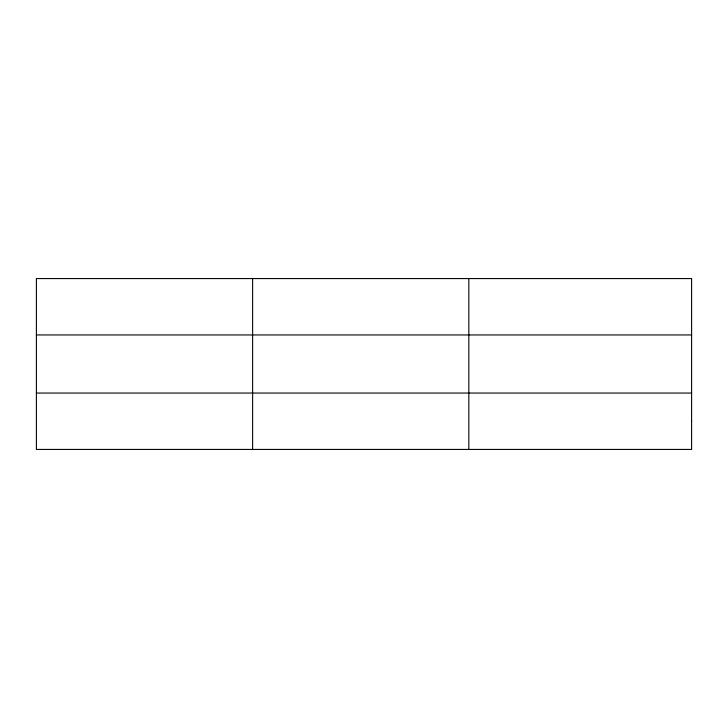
<?xml version="1.0" encoding="UTF-8"?>
<svg xmlns="http://www.w3.org/2000/svg" width="728" height="728" viewBox="0 0 728 728"><rect width="100%" height="100%" fill="white"/><g stroke="black" fill="none" stroke-linecap="round" stroke-linejoin="round"><path stroke-width="1.09" d="M252.616 449.44L252.616 278.56M468.832 449.44L468.832 278.56M36.4 334.953L691.6 334.953M36.4 393.047L691.6 393.047M691.6 421.248L691.6 449.44L36.4 449.44L36.4 278.56L691.6 278.56L691.6 421.248"/></g></svg>
